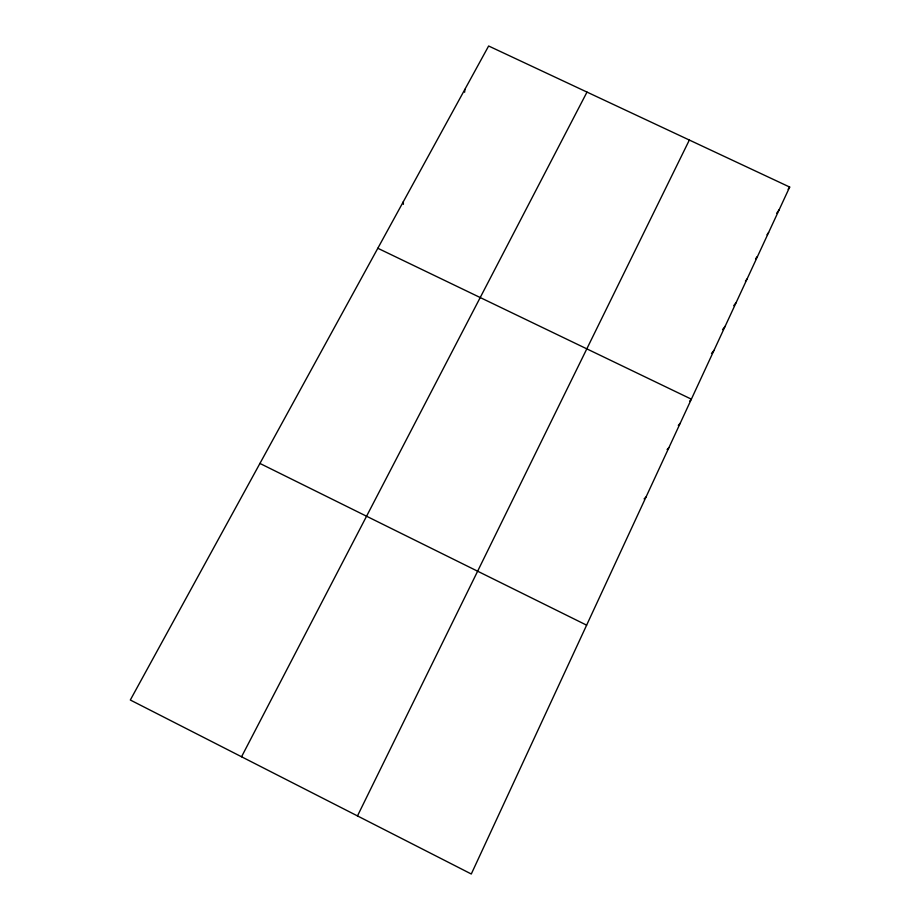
<?xml version="1.0" encoding="UTF-8"?>
<svg xmlns="http://www.w3.org/2000/svg" width="920" height="920" viewBox="0 0 920 920"><rect width="100%" height="100%" fill="white"/><g stroke="black" fill="none" stroke-linecap="round" stroke-linejoin="round"><path stroke-width="1.38" d="M464.634 92.241L464.864 89.378M789.682 187.059L471.293 874L130.318 700.005L488.635 46L789.682 187.059L788.118 189.313M357.466 815.925L689.344 140.047M241.546 756.769L586.995 92.092M776.71 213.198L779.206 209.679M766.992 234.772L768.614 232.53M755.55 258.842L757.125 256.68M745.43 281.163L747.109 278.921M733.746 305.681L736.195 302.473M722.545 329.624L725.167 326.278M711.482 353.475L714.012 350.324M689.62 401.235L691.369 399.176L377.821 248.262M678.316 425.408L680.213 423.257M667.103 449.569L668.932 447.58M644.103 498.881L646.035 496.995M259.923 463.438L586.626 625.163M403.328 201.698L403.374 204.332"/></g></svg>
